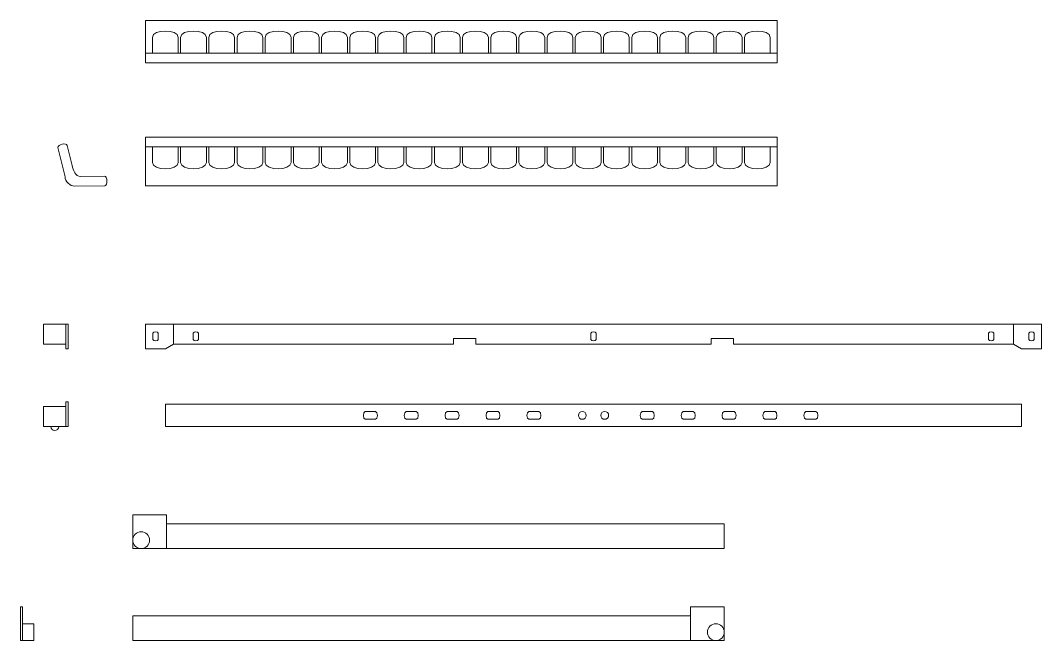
# Model space of a CAD drawing. Header units: millimetres. Extents: x 1946 to 3001, y 1889 to 2316.
# Drawn here: x 2712.1 to 2803.3, y 1889 to 1944.3 of the extents above; entities that cross this region are included whole.
import ezdxf

# ---------------------------------------------------------------- set-up
doc = ezdxf.new("R2010")
doc.units = ezdxf.units.MM
doc.layers.add('meccanismi', color=4, linetype='Continuous', lineweight=18)

# ---------------------------------------------------------------- blocks, each defined once
blk = doc.blocks.new('buchi')
at = {"layer": 'meccanismi'}
for p, q in [((2908.122, 1714.862), (2908.122, 1715.762)), ((2908.822, 1715.762), (2908.822, 1714.862))]:
    blk.add_line(p, q, dxfattribs=at)
for points in [[(2908.822, 1715.762), (2908.822, 1715.995), (2908.122, 1715.995), (2908.122, 1715.762)], [(2908.122, 1714.862), (2908.122, 1714.629), (2908.822, 1714.629), (2908.822, 1714.862)]]:
    blk.add_open_spline(points, degree=3, dxfattribs=at)

msp = doc.modelspace()

# ---------------------------------------------------------------- linework, layer by layer
at = {"layer": 'meccanismi'}
for p, q in [((2723.299, 1944.346), (2779.699, 1944.346)), ((2723.919, 1941.415), (2723.919, 1942.825)), ((2726.224, 1942.825), (2726.224, 1941.415)), ((2726.436, 1941.415), (2726.436, 1942.825)), ((2728.741, 1942.825), (2728.741, 1941.415)), ((2731.258, 1942.825), (2731.258, 1941.415)), ((2733.775, 1942.825), (2733.775, 1941.415)), ((2736.292, 1942.825), (2736.292, 1941.415)), ((2738.809, 1942.825), (2738.809, 1941.415)), ((2741.325, 1942.825), (2741.325, 1941.415)), ((2743.842, 1942.825), (2743.842, 1941.415)), ((2746.359, 1942.825), (2746.359, 1941.415)), ((2748.876, 1942.825), (2748.876, 1941.415)), ((2751.393, 1942.825), (2751.393, 1941.415)), ((2751.604, 1941.415), (2751.604, 1942.825)), ((2753.91, 1942.825), (2753.91, 1941.415)), ((2754.121, 1941.415), (2754.121, 1942.825)), ((2756.427, 1942.825), (2756.427, 1941.415)), ((2758.943, 1942.825), (2758.943, 1941.415)), ((2761.46, 1942.825), (2761.46, 1941.415)), ((2763.977, 1942.825), (2763.977, 1941.415)), ((2766.494, 1942.825), (2766.494, 1941.415)), ((2769.011, 1942.825), (2769.011, 1941.415)), ((2771.528, 1942.825), (2771.528, 1941.415)), ((2774.045, 1942.825), (2774.045, 1941.415)), ((2776.561, 1942.825), (2776.561, 1941.415)), ((2779.078, 1942.825), (2779.078, 1941.415)), ((2723.299, 1940.569), (2723.299, 1941.415)), ((2723.299, 1941.415), (2779.699, 1941.415)), ((2779.699, 1940.569), (2723.299, 1940.569)), ((2779.699, 1933.922), (2723.299, 1933.922)), ((2715.489, 1932.991), (2716.119, 1930.387)), ((2716.742, 1931.409), (2716.311, 1933.19)), ((2723.299, 1933.12), (2723.299, 1932.274)), ((2723.299, 1933.076), (2779.699, 1933.076)), ((2723.919, 1933.076), (2723.919, 1931.666)), ((2726.224, 1931.666), (2726.224, 1933.076)), ((2726.436, 1933.076), (2726.436, 1931.666)), ((2728.741, 1931.666), (2728.741, 1933.076)), ((2731.258, 1931.666), (2731.258, 1933.076)), ((2733.775, 1931.666), (2733.775, 1933.076)), ((2736.292, 1931.666), (2736.292, 1933.076)), ((2738.809, 1931.666), (2738.809, 1933.076)), ((2741.325, 1931.666), (2741.325, 1933.076)), ((2743.842, 1931.666), (2743.842, 1933.076)), ((2746.359, 1931.666), (2746.359, 1933.076)), ((2748.876, 1931.666), (2748.876, 1933.076)), ((2751.393, 1931.666), (2751.393, 1933.076)), ((2751.604, 1933.076), (2751.604, 1931.666)), ((2753.91, 1931.666), (2753.91, 1933.076)), ((2754.121, 1933.076), (2754.121, 1931.666)), ((2756.427, 1931.666), (2756.427, 1933.076)), ((2758.943, 1931.666), (2758.943, 1933.076)), ((2761.46, 1931.666), (2761.46, 1933.076)), ((2763.977, 1931.666), (2763.977, 1933.076)), ((2766.494, 1931.666), (2766.494, 1933.076)), ((2769.011, 1931.666), (2769.011, 1933.076)), ((2771.528, 1931.666), (2771.528, 1933.076)), ((2774.045, 1931.666), (2774.045, 1933.076)), ((2776.561, 1931.666), (2776.561, 1933.076)), ((2779.078, 1931.666), (2779.078, 1933.076)), ((2717.489, 1930.408), (2719.643, 1930.441)), ((2716.978, 1929.554), (2719.656, 1929.595)), ((2723.299, 1929.595), (2779.699, 1929.595)), ((2723.299, 1917.245), (2723.299, 1915.045)), ((2723.299, 1917.245), (2763.299, 1917.245)), ((2803.299, 1917.245), (2763.299, 1917.245)), ((2803.299, 1917.245), (2803.299, 1915.045)), ((2723.969, 1915.864), (2723.969, 1916.426)), ((2724.429, 1915.864), (2724.429, 1916.426)), ((2727.569, 1915.864), (2727.569, 1916.426)), ((2728.029, 1915.864), (2728.029, 1916.426)), ((2763.069, 1915.86), (2763.069, 1916.423)), ((2763.529, 1915.86), (2763.529, 1916.423)), ((2798.569, 1915.864), (2798.569, 1916.426)), ((2799.029, 1915.864), (2799.029, 1916.426)), ((2802.169, 1915.864), (2802.169, 1916.426)), ((2802.629, 1915.864), (2802.629, 1916.426)), ((2725.799, 1915.445), (2725.099, 1915.045)), ((2752.799, 1915.445), (2752.799, 1915.945)), ((2752.799, 1915.445), (2763.299, 1915.445)), ((2773.799, 1915.445), (2763.299, 1915.445)), ((2773.799, 1915.445), (2773.799, 1915.945)), ((2800.799, 1915.445), (2801.499, 1915.045)), ((2723.299, 1915.045), (2725.099, 1915.045)), ((2803.299, 1915.045), (2801.499, 1915.045)), ((2801.499, 1910.092), (2725.099, 1910.092)), ((2722.167, 1900.205), (2725.167, 1900.205)), ((2722.167, 1897.205), (2722.167, 1900.205)), ((2725.167, 1900.205), (2725.167, 1897.205)), ((2774.967, 1899.405), (2725.167, 1899.405)), ((2774.967, 1897.205), (2774.967, 1899.405)), ((2722.167, 1897.205), (2774.967, 1897.205)), ((2712.134, 1891.994), (2712.134, 1888.994)), ((2712.134, 1891.994), (2712.334, 1891.994)), ((2712.334, 1891.994), (2712.334, 1888.994)), ((2774.967, 1891.994), (2771.967, 1891.994)), ((2771.967, 1891.994), (2771.967, 1888.994)), ((2774.967, 1888.994), (2774.967, 1891.994)), ((2722.167, 1888.994), (2722.167, 1891.194)), ((2722.167, 1891.194), (2771.967, 1891.194)), ((2713.334, 1890.494), (2712.334, 1890.494)), ((2713.334, 1890.494), (2713.334, 1888.994)), ((2712.334, 1888.994), (2712.134, 1888.994)), ((2712.334, 1888.994), (2713.334, 1888.994)), ((2771.967, 1888.994), (2722.167, 1888.994)), ((2771.967, 1888.994), (2774.967, 1888.994))]:
    msp.add_line(p, q, dxfattribs=at)
for points in [[(2723.299, 1940.569), (2723.299, 1944.346)], [(2779.699, 1940.569), (2779.699, 1944.346)], [(2728.953, 1941.415), (2728.953, 1942.825)], [(2731.47, 1941.415), (2731.47, 1942.825)], [(2733.986, 1941.415), (2733.986, 1942.825)], [(2736.503, 1941.415), (2736.503, 1942.825)], [(2739.02, 1941.415), (2739.02, 1942.825)], [(2741.537, 1941.415), (2741.537, 1942.825)], [(2744.054, 1941.415), (2744.054, 1942.825)], [(2746.571, 1941.415), (2746.571, 1942.825)], [(2749.088, 1941.415), (2749.088, 1942.825)], [(2756.638, 1941.415), (2756.638, 1942.825)], [(2759.155, 1941.415), (2759.155, 1942.825)], [(2761.672, 1941.415), (2761.672, 1942.825)], [(2764.189, 1941.415), (2764.189, 1942.825)], [(2766.705, 1941.415), (2766.705, 1942.825)], [(2769.222, 1941.415), (2769.222, 1942.825)], [(2771.739, 1941.415), (2771.739, 1942.825)], [(2774.256, 1941.415), (2774.256, 1942.825)], [(2776.773, 1941.415), (2776.773, 1942.825)], [(2723.299, 1933.922), (2723.299, 1929.595)], [(2779.699, 1933.922), (2779.699, 1929.595)], [(2728.953, 1933.076), (2728.953, 1931.666)], [(2731.47, 1933.076), (2731.47, 1931.666)], [(2733.986, 1933.076), (2733.986, 1931.666)], [(2736.503, 1933.076), (2736.503, 1931.666)], [(2739.02, 1933.076), (2739.02, 1931.666)], [(2741.537, 1933.076), (2741.537, 1931.666)], [(2744.054, 1933.076), (2744.054, 1931.666)], [(2746.571, 1933.076), (2746.571, 1931.666)], [(2749.088, 1933.076), (2749.088, 1931.666)], [(2756.638, 1933.076), (2756.638, 1931.666)], [(2759.155, 1933.076), (2759.155, 1931.666)], [(2761.672, 1933.076), (2761.672, 1931.666)], [(2764.189, 1933.076), (2764.189, 1931.666)], [(2766.705, 1933.076), (2766.705, 1931.666)], [(2769.222, 1933.076), (2769.222, 1931.666)], [(2771.739, 1933.076), (2771.739, 1931.666)], [(2774.256, 1933.076), (2774.256, 1931.666)], [(2776.773, 1933.076), (2776.773, 1931.666)], [(2716.202, 1917.245), (2714.202, 1917.245)], [(2714.202, 1917.245), (2714.202, 1915.445)], [(2716.202, 1917.245), (2716.202, 1915.045)], [(2716.202, 1915.045), (2716.402, 1915.045), (2716.402, 1917.245), (2716.202, 1917.245)], [(2725.799, 1917.245), (2725.799, 1915.445), (2750.799, 1915.445)], [(2800.799, 1917.245), (2800.799, 1915.445), (2775.799, 1915.445)], [(2716.202, 1915.445), (2714.202, 1915.445)], [(2752.799, 1915.945), (2750.799, 1915.945), (2750.799, 1915.445)], [(2773.799, 1915.945), (2775.799, 1915.945), (2775.799, 1915.445)], [(2716.202, 1910.292), (2716.202, 1908.092)], [(2716.202, 1908.092), (2716.402, 1908.092), (2716.402, 1910.292), (2716.202, 1910.292)], [(2725.099, 1910.092), (2725.099, 1908.092), (2801.499, 1908.092)], [(2801.499, 1910.092), (2801.499, 1908.092)], [(2716.202, 1909.892), (2714.202, 1909.892)], [(2714.202, 1909.892), (2714.202, 1908.092)], [(2716.202, 1908.092), (2714.202, 1908.092)]]:
    msp.add_lwpolyline(points, dxfattribs=at)
for centre, radius in [((2762.299, 1909.092), 0.35), ((2764.299, 1909.092), 0.35), ((2722.917, 1897.955), 0.75), ((2774.217, 1889.744), 0.75)]:
    msp.add_circle(centre, radius, dxfattribs=at)
msp.add_arc((2715.202, 1908.092), 0.35, 180, 0, dxfattribs=at)
for points in [[(2723.919, 1942.825), (2723.919, 1943.593), (2726.224, 1943.593), (2726.224, 1942.825)], [(2726.436, 1942.825), (2726.436, 1943.593), (2728.741, 1943.593), (2728.741, 1942.825)], [(2728.953, 1942.825), (2728.953, 1943.593), (2731.258, 1943.593), (2731.258, 1942.825)], [(2731.47, 1942.825), (2731.47, 1943.593), (2733.775, 1943.593), (2733.775, 1942.825)], [(2733.986, 1942.825), (2733.986, 1943.593), (2736.292, 1943.593), (2736.292, 1942.825)], [(2736.503, 1942.825), (2736.503, 1943.593), (2738.809, 1943.593), (2738.809, 1942.825)], [(2739.02, 1942.825), (2739.02, 1943.593), (2741.325, 1943.593), (2741.325, 1942.825)], [(2741.537, 1942.825), (2741.537, 1943.593), (2743.842, 1943.593), (2743.842, 1942.825)], [(2744.054, 1942.825), (2744.054, 1943.593), (2746.359, 1943.593), (2746.359, 1942.825)], [(2746.571, 1942.825), (2746.571, 1943.593), (2748.876, 1943.593), (2748.876, 1942.825)], [(2749.088, 1942.825), (2749.088, 1943.593), (2751.393, 1943.593), (2751.393, 1942.825)], [(2751.604, 1942.825), (2751.604, 1943.593), (2753.91, 1943.593), (2753.91, 1942.825)], [(2754.121, 1942.825), (2754.121, 1943.593), (2756.427, 1943.593), (2756.427, 1942.825)], [(2756.638, 1942.825), (2756.638, 1943.593), (2758.943, 1943.593), (2758.943, 1942.825)], [(2759.155, 1942.825), (2759.155, 1943.593), (2761.46, 1943.593), (2761.46, 1942.825)], [(2761.672, 1942.825), (2761.672, 1943.593), (2763.977, 1943.593), (2763.977, 1942.825)], [(2764.189, 1942.825), (2764.189, 1943.593), (2766.494, 1943.593), (2766.494, 1942.825)], [(2766.705, 1942.825), (2766.705, 1943.593), (2769.011, 1943.593), (2769.011, 1942.825)], [(2769.222, 1942.825), (2769.222, 1943.593), (2771.528, 1943.593), (2771.528, 1942.825)], [(2771.739, 1942.825), (2771.739, 1943.593), (2774.045, 1943.593), (2774.045, 1942.825)], [(2774.256, 1942.825), (2774.256, 1943.593), (2776.561, 1943.593), (2776.561, 1942.825)], [(2776.773, 1942.825), (2776.773, 1943.593), (2779.078, 1943.593), (2779.078, 1942.825)], [(2716.311, 1933.19), (2716.244, 1933.464), (2715.422, 1933.265), (2715.489, 1932.991)], [(2717.489, 1930.408), (2717.073, 1930.402), (2716.84, 1931.004), (2716.742, 1931.409)], [(2723.919, 1931.666), (2723.919, 1930.898), (2726.224, 1930.898), (2726.224, 1931.666)], [(2726.436, 1931.666), (2726.436, 1930.898), (2728.741, 1930.898), (2728.741, 1931.666)], [(2728.953, 1931.666), (2728.953, 1930.898), (2731.258, 1930.898), (2731.258, 1931.666)], [(2731.47, 1931.666), (2731.47, 1930.898), (2733.775, 1930.898), (2733.775, 1931.666)], [(2733.986, 1931.666), (2733.986, 1930.898), (2736.292, 1930.898), (2736.292, 1931.666)], [(2736.503, 1931.666), (2736.503, 1930.898), (2738.809, 1930.898), (2738.809, 1931.666)], [(2739.02, 1931.666), (2739.02, 1930.898), (2741.325, 1930.898), (2741.325, 1931.666)], [(2741.537, 1931.666), (2741.537, 1930.898), (2743.842, 1930.898), (2743.842, 1931.666)], [(2744.054, 1931.666), (2744.054, 1930.898), (2746.359, 1930.898), (2746.359, 1931.666)], [(2746.571, 1931.666), (2746.571, 1930.898), (2748.876, 1930.898), (2748.876, 1931.666)], [(2749.088, 1931.666), (2749.088, 1930.898), (2751.393, 1930.898), (2751.393, 1931.666)], [(2751.604, 1931.666), (2751.604, 1930.898), (2753.91, 1930.898), (2753.91, 1931.666)], [(2754.121, 1931.666), (2754.121, 1930.898), (2756.427, 1930.898), (2756.427, 1931.666)], [(2756.638, 1931.666), (2756.638, 1930.898), (2758.943, 1930.898), (2758.943, 1931.666)], [(2759.155, 1931.666), (2759.155, 1930.898), (2761.46, 1930.898), (2761.46, 1931.666)], [(2761.672, 1931.666), (2761.672, 1930.898), (2763.977, 1930.898), (2763.977, 1931.666)], [(2764.189, 1931.666), (2764.189, 1930.898), (2766.494, 1930.898), (2766.494, 1931.666)], [(2766.705, 1931.666), (2766.705, 1930.898), (2769.011, 1930.898), (2769.011, 1931.666)], [(2769.222, 1931.666), (2769.222, 1930.898), (2771.528, 1930.898), (2771.528, 1931.666)], [(2771.739, 1931.666), (2771.739, 1930.898), (2774.045, 1930.898), (2774.045, 1931.666)], [(2774.256, 1931.666), (2774.256, 1930.898), (2776.561, 1930.898), (2776.561, 1931.666)], [(2776.773, 1931.666), (2776.773, 1930.898), (2779.078, 1930.898), (2779.078, 1931.666)], [(2716.978, 1929.554), (2716.579, 1929.548), (2716.125, 1929.988), (2716.119, 1930.387)], [(2719.656, 1929.595), (2719.938, 1929.6), (2719.925, 1930.446), (2719.643, 1930.441)], [(2723.969, 1916.426), (2723.969, 1916.58), (2724.429, 1916.58), (2724.429, 1916.426)], [(2727.569, 1916.426), (2727.569, 1916.58), (2728.029, 1916.58), (2728.029, 1916.426)], [(2763.069, 1916.423), (2763.069, 1916.576), (2763.529, 1916.576), (2763.529, 1916.423)], [(2798.569, 1916.426), (2798.569, 1916.58), (2799.029, 1916.58), (2799.029, 1916.426)], [(2802.169, 1916.426), (2802.169, 1916.58), (2802.629, 1916.58), (2802.629, 1916.426)], [(2724.429, 1915.864), (2724.429, 1915.711), (2723.969, 1915.711), (2723.969, 1915.864)], [(2728.029, 1915.864), (2728.029, 1915.711), (2727.569, 1915.711), (2727.569, 1915.864)], [(2763.529, 1915.86), (2763.529, 1915.707), (2763.069, 1915.707), (2763.069, 1915.86)], [(2799.029, 1915.864), (2799.029, 1915.711), (2798.569, 1915.711), (2798.569, 1915.864)], [(2802.629, 1915.864), (2802.629, 1915.711), (2802.169, 1915.711), (2802.169, 1915.864)]]:
    msp.add_open_spline(points, degree=3, dxfattribs=at)

# ---------------------------------------------------------------- block references
at = {"layer": 'meccanismi', "rotation": 90}
for p in [(4458.686, -999.381), (4462.336, -999.381), (4465.986, -999.381), (4469.636, -999.381), (4473.286, -999.381), (4483.413, -999.381), (4487.063, -999.381), (4490.713, -999.381), (4494.363, -999.381), (4498.013, -999.381)]:
    msp.add_blockref('buchi', p, dxfattribs=at)

doc.saveas('drawing.dxf')
